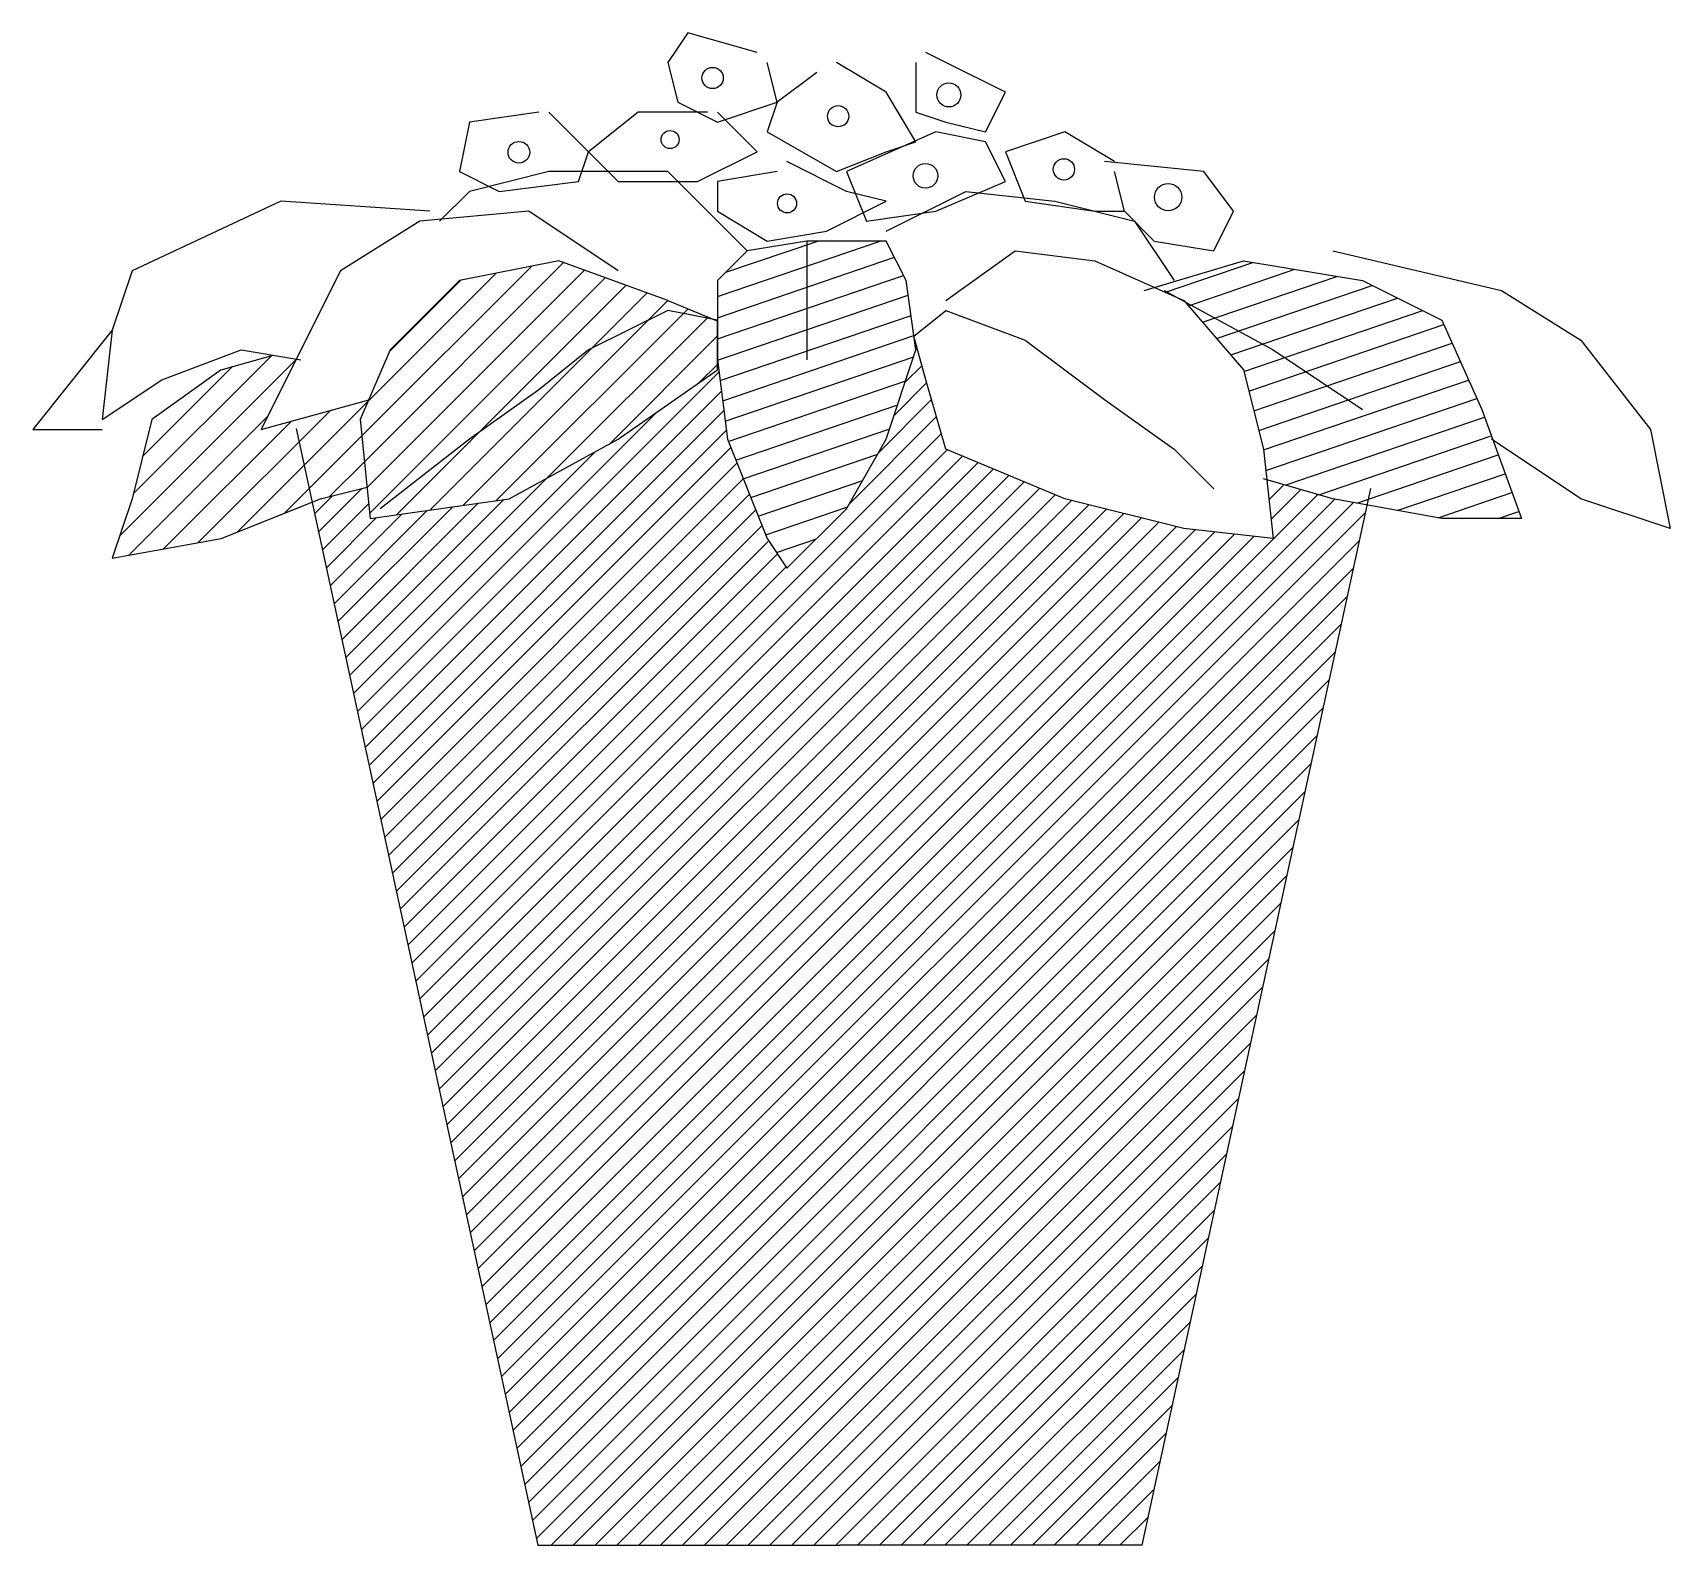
# Model space of a CAD drawing. Extents: x -29 to 75, y 16 to 65.
# Drawn here: x 14.625 to 14.7574, y 17.792 to 17.9143 of the extents above; entities that cross this region are included whole.
import ezdxf

# ---------------------------------------------------------------- set-up
doc = ezdxf.new("R2010")
doc.units = 0
doc.layers.get('0').update_dxf_attribs({"linetype": 'CONTINUOUS'})
for name, color, linetype in [('CORTETERRA', 244, 'CONTINUOUS'), ('VEGETAÇÃO', 92, 'CONTINUOUS'), ('VISTAL', 30, 'CONTINUOUS')]:
    doc.layers.add(name, color=color, linetype=linetype)

# ---------------------------------------------------------------- blocks, each defined once
blk = doc.blocks.new('*X75')
at = {"color": 0, "linetype": 'CONTINUOUS'}
for p, q in [((32.97623, 16.75343), (32.98677, 16.76397)), ((32.97639, 16.75182), (32.98877, 16.7642)), ((32.97655, 16.75022), (32.99007, 16.76373)), ((32.97662, 16.75559), (32.98456, 16.76353)), ((32.97671, 16.74861), (32.99136, 16.76326)), ((32.97794, 16.75868), (32.98235, 16.76309)), ((32.97838, 16.74852), (32.99266, 16.76279)), ((32.98045, 16.74881), (32.99396, 16.76232)), ((32.98251, 16.7491), (32.99525, 16.76185)), ((32.98457, 16.7494), (32.99651, 16.76133)), ((32.98773, 16.75079), (32.99776, 16.76082)), ((32.99162, 16.75291), (32.99835, 16.75964)), ((32.96116, 16.7472), (32.97213, 16.75817)), ((32.96201, 16.74982), (32.9706, 16.75841)), ((32.99721, 16.75674), (32.99835, 16.75787)), ((32.9626, 16.75217), (32.96814, 16.75771)), ((32.96605, 16.74679), (32.97427, 16.75501)), ((32.96847, 16.74744), (32.97662, 16.75559)), ((32.96173, 16.746), (32.97035, 16.75463)), ((32.96389, 16.7464), (32.97184, 16.75434)), ((32.97142, 16.74862), (32.97623, 16.75343)), ((32.97422, 16.74966), (32.97639, 16.75182))]:
    blk.add_line(p, q, dxfattribs=at)
blk = doc.blocks.new('*X77')
at = {"color": 0, "linetype": 'CONTINUOUS'}
for p, q in [((33.16665, 16.75384), (33.17979, 16.75832)), ((33.16732, 16.75579), (33.17475, 16.75832)), ((33.16665, 16.75212), (33.18095, 16.757)), ((33.20287, 16.75418), (33.20994, 16.75659)), ((33.20472, 16.75309), (33.21333, 16.75603)), ((33.16665, 16.75041), (33.18169, 16.75554)), ((33.20586, 16.75176), (33.21671, 16.75546)), ((33.207, 16.75044), (33.21958, 16.75473)), ((33.16665, 16.74869), (33.18206, 16.75395)), ((33.20814, 16.74911), (33.22162, 16.75371)), ((33.16686, 16.74704), (33.1823, 16.75231)), ((33.20921, 16.74776), (33.22367, 16.75269)), ((33.16707, 16.7454), (33.18253, 16.75067)), ((33.20961, 16.74617), (33.22538, 16.75156)), ((33.21001, 16.74459), (33.22605, 16.75006)), ((33.16727, 16.74375), (33.18251, 16.74895)), ((33.2104, 16.74301), (33.22671, 16.74857)), ((33.16752, 16.74212), (33.18187, 16.74701)), ((33.21079, 16.74143), (33.22737, 16.74708)), ((33.16813, 16.74061), (33.18122, 16.74507)), ((33.21097, 16.73977), (33.22804, 16.74559)), ((33.21253, 16.73859), (33.22866, 16.74409)), ((33.16873, 16.7391), (33.18058, 16.74314)), ((33.21527, 16.7378), (33.22921, 16.74256)), ((33.16934, 16.73759), (33.17961, 16.74109)), ((33.21833, 16.73713), (33.22977, 16.74103)), ((33.16994, 16.73608), (33.17839, 16.73896)), ((33.22161, 16.73653), (33.23032, 16.73951)), ((33.2249, 16.73594), (33.23088, 16.73798)), ((33.17055, 16.73457), (33.17717, 16.73682)), ((33.22975, 16.73588), (33.23144, 16.73645)), ((33.17142, 16.73315), (33.17465, 16.73425))]:
    blk.add_line(p, q, dxfattribs=at)
blk = doc.blocks.new('*X78')
at = {"color": 0, "linetype": 'CONTINUOUS'}
for p, q in [((33.1827, 16.74953), (33.1828, 16.74963)), ((33.13785, 16.71883), (33.16677, 16.74775)), ((33.18183, 16.7469), (33.18318, 16.74825)), ((33.18095, 16.74425), (33.18357, 16.74687)), ((33.13816, 16.71737), (33.16697, 16.74618)), ((33.17968, 16.74121), (33.18396, 16.7455)), ((33.13753, 16.72028), (33.16166, 16.74441)), ((33.13848, 16.71592), (33.16716, 16.74461)), ((33.17731, 16.73708), (33.18435, 16.74412)), ((33.13879, 16.71447), (33.16736, 16.74304)), ((33.14194, 16.69993), (33.18475, 16.74275)), ((33.13722, 16.72173), (33.15675, 16.74127)), ((33.1391, 16.71301), (33.16772, 16.74163)), ((33.14225, 16.69848), (33.18521, 16.74144)), ((33.13942, 16.71156), (33.16822, 16.74037)), ((33.14256, 16.69703), (33.18646, 16.74092)), ((33.14288, 16.69558), (33.18771, 16.7404)), ((33.14319, 16.69412), (33.18896, 16.73989)), ((33.1369, 16.72319), (33.15286, 16.73915)), ((33.13973, 16.71011), (33.16873, 16.7391)), ((33.14351, 16.69267), (33.1902, 16.73937)), ((33.14382, 16.69122), (33.19145, 16.73885)), ((33.21124, 16.73742), (33.21243, 16.73861)), ((33.13407, 16.73627), (33.13553, 16.73772)), ((33.13439, 16.73481), (33.13789, 16.73831)), ((33.1347, 16.73336), (33.13845, 16.7371)), ((33.13627, 16.72609), (33.1473, 16.73712)), ((33.13659, 16.72464), (33.14937, 16.73742)), ((33.14005, 16.70865), (33.16924, 16.73784)), ((33.14414, 16.68976), (33.1927, 16.73833)), ((33.14445, 16.68831), (33.19395, 16.73781)), ((33.14477, 16.68686), (33.19526, 16.73735)), ((33.14823, 16.67087), (33.21518, 16.73783)), ((33.14854, 16.66942), (33.21657, 16.73745)), ((33.14885, 16.66796), (33.21807, 16.73718)), ((33.21141, 16.73582), (33.21381, 16.73822)), ((33.13502, 16.73191), (33.13906, 16.73595)), ((33.13533, 16.73045), (33.14112, 16.73624)), ((33.13564, 16.729), (33.14318, 16.73653)), ((33.13596, 16.72755), (33.14524, 16.73683)), ((33.14036, 16.7072), (33.16974, 16.73658)), ((33.14508, 16.6854), (33.19667, 16.737)), ((33.1454, 16.68395), (33.19809, 16.73664)), ((33.14571, 16.6825), (33.1995, 16.73629)), ((33.14602, 16.68104), (33.20092, 16.73594)), ((33.14917, 16.66651), (33.21904, 16.73638)), ((33.14068, 16.70575), (33.17025, 16.73532)), ((33.14634, 16.67959), (33.20233, 16.73558)), ((33.14665, 16.67814), (33.20375, 16.73523)), ((33.14697, 16.67668), (33.20526, 16.73498)), ((33.14728, 16.67523), (33.20685, 16.7348)), ((33.1476, 16.67378), (33.20844, 16.73462)), ((33.14791, 16.67232), (33.21003, 16.73445)), ((33.14099, 16.70429), (33.17079, 16.73409)), ((33.14948, 16.66506), (33.21855, 16.73412)), ((33.14131, 16.70284), (33.17149, 16.73303)), ((33.14162, 16.70139), (33.1722, 16.73197)), ((33.1498, 16.6636), (33.21806, 16.73187)), ((33.15011, 16.66215), (33.21757, 16.72961)), ((33.15043, 16.6607), (33.21708, 16.72735)), ((33.15074, 16.65924), (33.2166, 16.7251)), ((33.15106, 16.65779), (33.21611, 16.72284)), ((33.15137, 16.65634), (33.21562, 16.72059)), ((33.15169, 16.65488), (33.21513, 16.71833)), ((33.152, 16.65343), (33.21464, 16.71607)), ((33.15321, 16.65288), (33.21415, 16.71382)), ((33.15498, 16.65288), (33.21367, 16.71156)), ((33.15675, 16.65288), (33.21318, 16.70931)), ((33.15852, 16.65288), (33.21269, 16.70705)), ((33.16029, 16.65288), (33.2122, 16.70479)), ((33.16205, 16.65288), (33.21171, 16.70254)), ((33.16382, 16.65288), (33.21122, 16.70028)), ((33.16559, 16.65288), (33.21074, 16.69803)), ((33.16736, 16.65288), (33.21025, 16.69577)), ((33.16912, 16.65288), (33.20976, 16.69351)), ((33.17089, 16.65288), (33.20927, 16.69126)), ((33.17266, 16.65288), (33.20878, 16.689)), ((33.17443, 16.65288), (33.2083, 16.68675)), ((33.1762, 16.65288), (33.20781, 16.68449)), ((33.17796, 16.65288), (33.20732, 16.68223)), ((33.17973, 16.65288), (33.20683, 16.67998)), ((33.1815, 16.65288), (33.20634, 16.67772)), ((33.18327, 16.65288), (33.20585, 16.67546)), ((33.18503, 16.65288), (33.20537, 16.67321)), ((33.1868, 16.65288), (33.20488, 16.67095)), ((33.18857, 16.65288), (33.20439, 16.6687)), ((33.19034, 16.65288), (33.2039, 16.66644)), ((33.19211, 16.65288), (33.20341, 16.66418)), ((33.19387, 16.65288), (33.20292, 16.66193)), ((33.19564, 16.65288), (33.20244, 16.65967)), ((33.19741, 16.65288), (33.20195, 16.65742)), ((33.19918, 16.65288), (33.20146, 16.65516)), ((33.20094, 16.65288), (33.20097, 16.6529))]:
    blk.add_line(p, q, dxfattribs=at)

msp = doc.modelspace()

# ---------------------------------------------------------------- linework, layer by layer
at = {"layer": 'VEGETAÇÃO', "linetype": 'CONTINUOUS'}
for p, q in [((14.67638, 17.89265), (14.68041, 17.89099)), ((14.64027, 17.88704), (14.64445, 17.88822))]:
    msp.add_line(p, q, dxfattribs=at)
at = {"layer": 'VEGETAÇÃO', "color": 190, "linetype": 'CONTINUOUS'}
for points in [[(14.6836, 17.91269), (14.67798, 17.9143), (14.67638, 17.91189), (14.67718, 17.90868), (14.68039, 17.90708), (14.6852, 17.90868), (14.6844, 17.91189)], [(14.68841, 17.91109), (14.6852, 17.90868), (14.6844, 17.90628), (14.69002, 17.90307), (14.69403, 17.90468), (14.69643, 17.90548), (14.69403, 17.90949), (14.69002, 17.91189)], [(14.69643, 17.91189), (14.69643, 17.90788), (14.69884, 17.90708), (14.70205, 17.90628), (14.70366, 17.90949), (14.69884, 17.91189), (14.69724, 17.91269)], [(14.66594, 17.90788), (14.66033, 17.90708), (14.65953, 17.90307), (14.66274, 17.90147), (14.66915, 17.90227), (14.66996, 17.90468), (14.66675, 17.90788)], [(14.67958, 17.90788), (14.67397, 17.90788), (14.66996, 17.90468), (14.67236, 17.90227), (14.67878, 17.90227), (14.6836, 17.90468), (14.68039, 17.90788)], [(14.69804, 17.90628), (14.69082, 17.90307), (14.69242, 17.89907), (14.69804, 17.89987), (14.70366, 17.90227), (14.70205, 17.90548), (14.69804, 17.90628)], [(14.71248, 17.90388), (14.70847, 17.90628), (14.70366, 17.90468), (14.70526, 17.90067), (14.71088, 17.89987), (14.71328, 17.89987), (14.71248, 17.90307)], [(14.6852, 17.90307), (14.68039, 17.90227), (14.68039, 17.89987), (14.6844, 17.89746), (14.68921, 17.89826), (14.69403, 17.90067), (14.69082, 17.90147), (14.686, 17.90388)], [(14.71328, 17.89987), (14.71569, 17.89746), (14.72051, 17.89666), (14.72211, 17.89987), (14.7197, 17.90307), (14.71168, 17.90388)]]:
    msp.add_lwpolyline(points, dxfattribs=at)
at = {"layer": 'VEGETAÇÃO', "linetype": 'CONTINUOUS'}
for points in [[(14.68279, 17.89666), (14.67638, 17.90307), (14.66675, 17.90307), (14.66033, 17.90147), (14.65792, 17.89907)], [(14.69403, 17.89826), (14.70045, 17.90147), (14.70767, 17.90067), (14.71409, 17.89907), (14.7173, 17.89426)], [(14.65712, 17.89987), (14.64508, 17.90067), (14.63305, 17.89506), (14.63144, 17.89025), (14.63064, 17.88303), (14.63545, 17.88624), (14.64187, 17.88865), (14.64669, 17.88784)], [(14.67236, 17.89506), (14.66514, 17.89987), (14.65632, 17.89907), (14.6499, 17.89506), (14.64669, 17.88865), (14.64348, 17.88223), (14.6523, 17.88464)], [(14.68761, 17.89746), (14.68279, 17.89666), (14.68039, 17.89426), (14.68039, 17.88784), (14.68119, 17.88143), (14.6844, 17.87342), (14.686, 17.87101), (14.69082, 17.87582), (14.69403, 17.88143), (14.69643, 17.88865), (14.69563, 17.89426), (14.69403, 17.89746), (14.68761, 17.89746), (14.68761, 17.88784)], [(14.67638, 17.89265), (14.66755, 17.89586), (14.65953, 17.89426), (14.65391, 17.88865), (14.6515, 17.88303), (14.6523, 17.87502), (14.66354, 17.87662), (14.67236, 17.88143), (14.68039, 17.88704), (14.68039, 17.89105), (14.67638, 17.89185), (14.66996, 17.88865), (14.66594, 17.88544), (14.66033, 17.88143), (14.65311, 17.87582)], [(14.69884, 17.89265), (14.70446, 17.89666), (14.71088, 17.89586), (14.7181, 17.89265), (14.72291, 17.88704), (14.72452, 17.88063), (14.72532, 17.87342), (14.7181, 17.87422), (14.70847, 17.87662), (14.69884, 17.88063), (14.69724, 17.88624), (14.69626, 17.88976), (14.69884, 17.89185), (14.70526, 17.88945), (14.71168, 17.88464), (14.7173, 17.88063), (14.72051, 17.87742)], [(14.71489, 17.89345), (14.72291, 17.89586), (14.73254, 17.89426), (14.73896, 17.89105), (14.74217, 17.88384), (14.74538, 17.87502), (14.73896, 17.87502), (14.73013, 17.87662), (14.72452, 17.87822)], [(14.73013, 17.89666), (14.74378, 17.89345), (14.75019, 17.88945), (14.75581, 17.88223), (14.75742, 17.87422), (14.75019, 17.87662), (14.74297, 17.88143)], [(14.71649, 17.89345), (14.72532, 17.88865), (14.73254, 17.88384)], [(14.63144, 17.89025), (14.62502, 17.88223), (14.63064, 17.88223)], [(14.64027, 17.88704), (14.63465, 17.88303), (14.63305, 17.87662), (14.63144, 17.87181), (14.64027, 17.87342), (14.64829, 17.87662), (14.65205, 17.87756)]]:
    msp.add_lwpolyline(points, dxfattribs=at)
at = {"layer": 'VEGETAÇÃO', "color": 40, "linetype": 'CONTINUOUS'}
for centre, radius in [((14.67999, 17.91064), 0.00086), ((14.69909, 17.90927), 0.000973), ((14.69014, 17.90755), 0.00086), ((14.67655, 17.90566), 0.00073), ((14.66433, 17.90463), 0.000878), ((14.6972, 17.90273), 0.001), ((14.70839, 17.90325), 0.00086), ((14.68601, 17.9005), 0.00077), ((14.71682, 17.90101), 0.0011)]:
    msp.add_circle(centre, radius, dxfattribs=at)
at = {"layer": 'VISTAL', "linetype": 'CONTINUOUS'}
for p, q in [((14.64632, 17.88229), (14.66586, 17.79202)), ((14.73319, 17.87745), (14.7147, 17.79202)), ((14.66586, 17.79202), (14.69028, 17.79202)), ((14.7147, 17.79202), (14.69028, 17.79202))]:
    msp.add_line(p, q, dxfattribs=at)

# ---------------------------------------------------------------- block references
at = {"layer": 'CORTETERRA', "color": 40, "linetype": 'CONTINUOUS'}
msp.add_blockref('*X78', (-18.48626, 1.13914), dxfattribs=at)
at = {"layer": 'VEGETAÇÃO', "linetype": 'CONTINUOUS'}
msp.add_blockref('*X77', (-18.48626, 1.13914), dxfattribs=at)
at = {"layer": 'VEGETAÇÃO', "linetype": 'CONTINUOUS', "xscale": 1.3, "yscale": 1.3, "zscale": 1.3}
msp.add_blockref('*X75', (-28.21746, -3.89775), dxfattribs=at)

doc.saveas('drawing.dxf')
